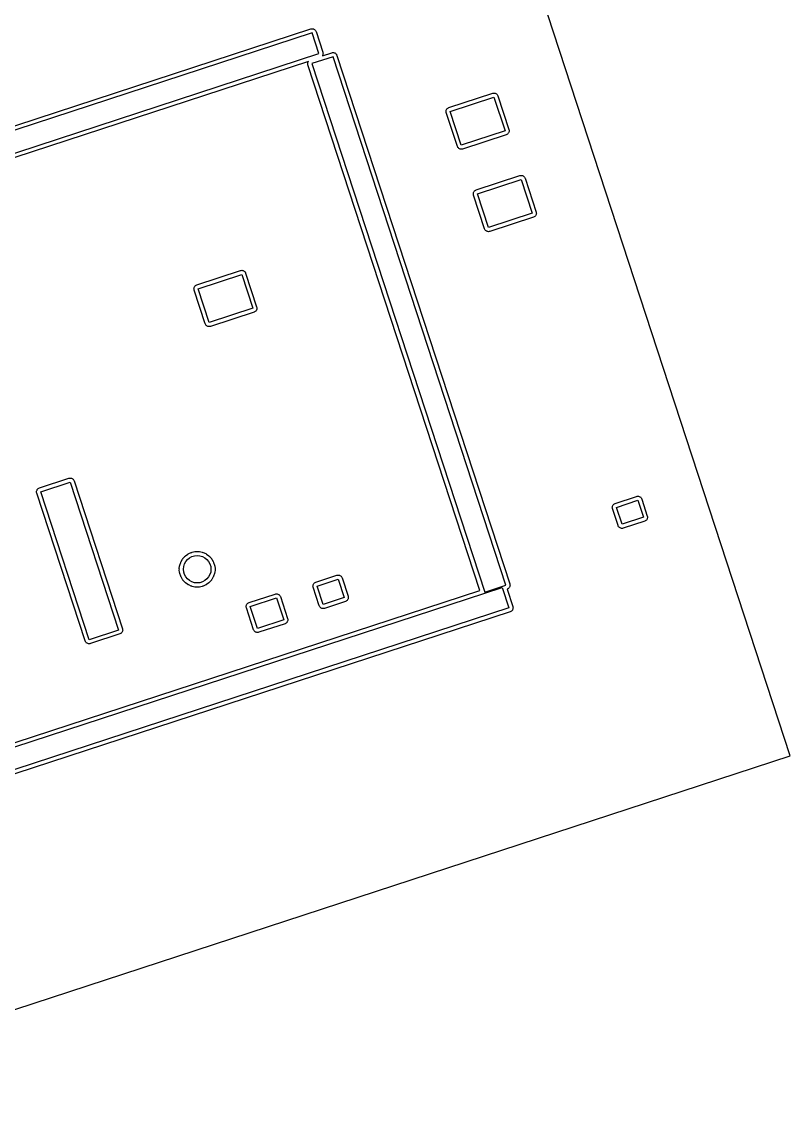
# Model space of a CAD drawing. Header units: feet. Extents: x -377 to 137, y -216 to 143.
# Drawn here: x -94.6 to -1.2, y -116.3 to 16.7 of the extents above; entities that cross this region are included whole.
import ezdxf

# ---------------------------------------------------------------- set-up
doc = ezdxf.new("R2010")
doc.units = ezdxf.units.FT
for name, color, linetype in [('Buildings', 7, 'CONTINUOUS'), ('Obstructions', 7, 'CONTINUOUS'), ('Setbacks', 7, 'CONTINUOUS')]:
    doc.layers.add(name, color=color, linetype=linetype)

msp = doc.modelspace()

# ---------------------------------------------------------------- linework, layer by layer
at = {"layer": 'Buildings', "color": 252}
for p, q in [((-1.2, -72.63), (-43.45, 56.56)), ((-134.87, -116.35), (-1.2, -72.63))]:
    msp.add_line(p, q, dxfattribs=at)
at = {"layer": 'Obstructions', "color": 252}
for p, q in [((-59.34, 15.31), (-163.83, -18.87)), ((-58.52, 12.8), (-59.34, 15.31)), ((-163.01, -21.38), (-58.52, 12.8)), ((-56.8, 12.42), (-59.38, 11.58)), ((-35.77, -51.87), (-56.8, 12.42)), ((-59.38, 11.58), (-38.35, -52.72)), ((-42.54, 5.76), (-37.23, 7.5)), ((-37.23, 7.5), (-35.88, 3.4)), ((-41.2, 1.66), (-42.54, 5.76)), ((-35.88, 3.4), (-41.2, 1.66)), ((-39.23, -4.27), (-33.91, -2.53)), ((-33.91, -2.53), (-32.57, -6.63)), ((-37.88, -8.37), (-39.23, -4.27)), ((-32.57, -6.63), (-37.88, -8.37)), ((-73.22, -15.81), (-67.91, -14.07)), ((-67.91, -14.07), (-66.56, -18.18)), ((-71.88, -19.92), (-73.22, -15.81)), ((-66.56, -18.18), (-71.88, -19.92)), ((-92.36, -40.52), (-88.76, -39.35)), ((-88.76, -39.35), (-82.88, -57.33)), ((-86.47, -58.51), (-92.36, -40.52)), ((-22.33, -42.41), (-19.72, -41.55)), ((-21.65, -44.47), (-22.33, -42.41)), ((-19.72, -41.55), (-19.05, -43.61)), ((-19.05, -43.61), (-21.65, -44.47)), ((-58.74, -51.98), (-56.18, -51.14)), ((-56.18, -51.14), (-55.45, -53.38)), ((-140.91, -86.39), (-36.21, -52.15)), ((-58.01, -54.22), (-58.74, -51.98)), ((-38.35, -52.72), (-35.77, -51.87)), ((-36.21, -52.15), (-35.4, -54.64)), ((-66.86, -54.47), (-63.67, -53.43)), ((-65.99, -57.13), (-66.86, -54.47)), ((-63.67, -53.43), (-62.8, -56.09)), ((-55.45, -53.38), (-58.01, -54.22)), ((-35.4, -54.64), (-140.1, -88.88)), ((-62.8, -56.09), (-65.99, -57.13)), ((-82.88, -57.33), (-86.47, -58.51))]:
    msp.add_line(p, q, dxfattribs=at)
msp.add_circle((-73.32, -49.94), 1.67, dxfattribs=at)
at = {"layer": 'Setbacks', "color": 2}
for p, q in [((-163.99, -18.39), (-59.5, 15.79)), ((-59.5, 15.79), (-59.42, 15.8)), ((-59.5, 15.79), (-59.5, 15.79)), ((-59.5, 15.79), (-59.5, 15.79)), ((-59.5, 15.79), (-59.5, 15.79)), ((-59.42, 15.8), (-59.34, 15.81)), ((-59.34, 15.81), (-59.34, 15.81)), ((-59.34, 15.81), (-59.34, 15.81)), ((-59.34, 15.81), (-59.34, 15.81)), ((-59.34, 15.81), (-59.34, 15.81)), ((-59.34, 15.81), (-59.27, 15.8)), ((-59.27, 15.8), (-59.19, 15.79)), ((-59.19, 15.79), (-59.19, 15.79)), ((-59.19, 15.79), (-59.19, 15.79)), ((-59.19, 15.79), (-59.19, 15.79)), ((-59.19, 15.79), (-59.19, 15.79)), ((-59.19, 15.79), (-59.12, 15.75)), ((-59.12, 15.75), (-59.05, 15.72)), ((-59.05, 15.72), (-59.05, 15.72)), ((-59.05, 15.72), (-59.05, 15.72)), ((-59.05, 15.72), (-59.05, 15.72)), ((-59.05, 15.72), (-59.05, 15.72)), ((-59.05, 15.72), (-58.99, 15.66)), ((-58.99, 15.66), (-58.94, 15.61)), ((-58.94, 15.61), (-58.94, 15.61)), ((-58.94, 15.61), (-58.94, 15.61)), ((-58.94, 15.61), (-58.94, 15.61)), ((-58.94, 15.61), (-58.94, 15.61)), ((-58.94, 15.61), (-58.9, 15.54)), ((-58.9, 15.54), (-58.86, 15.47)), ((-58.86, 15.47), (-58.86, 15.47)), ((-58.86, 15.47), (-58.86, 15.47)), ((-58.86, 15.47), (-58.86, 15.47)), ((-58.86, 15.47), (-58.04, 12.96)), ((-58.1, 12.53), (-56.96, 12.9)), ((-58.08, 12.58), (-58.1, 12.53)), ((-58.04, 12.65), (-58.08, 12.58)), ((-58.04, 12.96), (-58.04, 12.96)), ((-58.04, 12.96), (-58.04, 12.96)), ((-58.04, 12.96), (-58.04, 12.96)), ((-58.04, 12.96), (-58.04, 12.96)), ((-58.04, 12.96), (-58.03, 12.88)), ((-58.03, 12.72), (-58.04, 12.65)), ((-58.04, 12.65), (-58.04, 12.65)), ((-58.04, 12.65), (-58.04, 12.65)), ((-58.04, 12.65), (-58.04, 12.65)), ((-58.04, 12.65), (-58.04, 12.65)), ((-58.03, 12.88), (-58.02, 12.8)), ((-58.02, 12.8), (-58.03, 12.72)), ((-58.02, 12.8), (-58.02, 12.8)), ((-58.02, 12.8), (-58.02, 12.8)), ((-58.02, 12.8), (-58.02, 12.8)), ((-58.02, 12.8), (-58.02, 12.8)), ((-56.96, 12.9), (-56.87, 12.92)), ((-56.96, 12.9), (-56.96, 12.9)), ((-56.96, 12.9), (-56.96, 12.9)), ((-56.87, 12.92), (-56.8, 12.93)), ((-56.8, 12.93), (-56.8, 12.93)), ((-56.8, 12.93), (-56.8, 12.93)), ((-56.8, 12.93), (-56.8, 12.93)), ((-56.8, 12.93), (-56.73, 12.92)), ((-56.73, 12.92), (-56.65, 12.9)), ((-56.65, 12.9), (-56.65, 12.9)), ((-56.65, 12.9), (-56.65, 12.9)), ((-56.65, 12.9), (-56.65, 12.9)), ((-56.65, 12.9), (-56.59, 12.87)), ((-56.59, 12.87), (-56.51, 12.83)), ((-56.51, 12.83), (-56.51, 12.83)), ((-56.51, 12.83), (-56.51, 12.83)), ((-56.51, 12.83), (-56.51, 12.83)), ((-56.51, 12.83), (-56.45, 12.78)), ((-56.45, 12.78), (-56.4, 12.72)), ((-56.4, 12.72), (-56.39, 12.72)), ((-56.39, 12.72), (-56.39, 12.72)), ((-56.39, 12.72), (-56.39, 12.72)), ((-56.39, 12.72), (-56.36, 12.65)), ((-56.36, 12.65), (-56.32, 12.58)), ((-56.32, 12.58), (-56.32, 12.58)), ((-56.32, 12.58), (-56.32, 12.58)), ((-56.32, 12.58), (-56.32, 12.58)), ((-56.32, 12.58), (-35.29, -51.72)), ((-59.8, 11.85), (-162.86, -21.85)), ((-59.88, 11.58), (-59.87, 11.66)), ((-59.87, 11.5), (-59.88, 11.58)), ((-59.88, 11.58), (-59.88, 11.58)), ((-59.88, 11.58), (-59.88, 11.58)), ((-59.88, 11.58), (-59.88, 11.58)), ((-59.87, 11.66), (-59.86, 11.74)), ((-59.86, 11.43), (-59.87, 11.5)), ((-59.86, 11.74), (-59.82, 11.8)), ((-59.86, 11.74), (-59.86, 11.74)), ((-59.86, 11.74), (-59.86, 11.74)), ((-59.86, 11.74), (-59.86, 11.74)), ((-59.86, 11.42), (-59.86, 11.43)), ((-38.95, -52.51), (-59.86, 11.42)), ((-59.86, 11.42), (-59.86, 11.42)), ((-59.86, 11.42), (-59.86, 11.42)), ((-59.86, 11.42), (-59.86, 11.42)), ((-59.82, 11.8), (-59.8, 11.85)), ((-37.38, 7.98), (-37.31, 7.99)), ((-37.38, 7.98), (-37.38, 7.98)), ((-37.31, 7.99), (-37.23, 8)), ((-37.23, 8), (-37.23, 8)), ((-37.23, 8), (-37.23, 8)), ((-37.23, 8), (-37.23, 8)), ((-37.23, 8), (-37.23, 8)), ((-37.23, 8), (-37.15, 7.99)), ((-37.15, 7.99), (-37.07, 7.98)), ((-37.07, 7.98), (-37.07, 7.98)), ((-37.07, 7.98), (-37.07, 7.98)), ((-37.07, 7.98), (-37.07, 7.98)), ((-37.07, 7.98), (-37.07, 7.98)), ((-37.07, 7.98), (-37, 7.94)), ((-42.7, 6.24), (-37.38, 7.98)), ((-37.38, 7.98), (-37.38, 7.98)), ((-37.38, 7.98), (-37.38, 7.98)), ((-37, 7.94), (-36.93, 7.91)), ((-36.93, 7.91), (-36.93, 7.91)), ((-36.93, 7.91), (-36.93, 7.91)), ((-36.93, 7.91), (-36.93, 7.91)), ((-36.93, 7.91), (-36.93, 7.91)), ((-36.93, 7.91), (-36.88, 7.85)), ((-36.88, 7.85), (-36.82, 7.8)), ((-36.82, 7.8), (-36.82, 7.8)), ((-36.82, 7.8), (-36.82, 7.8)), ((-36.82, 7.8), (-36.82, 7.8)), ((-36.82, 7.8), (-36.82, 7.8)), ((-36.82, 7.8), (-36.78, 7.73)), ((-36.78, 7.73), (-36.75, 7.66)), ((-36.75, 7.66), (-36.75, 7.66)), ((-36.75, 7.66), (-36.75, 7.66)), ((-36.75, 7.66), (-36.75, 7.66)), ((-36.75, 7.66), (-35.41, 3.55)), ((-43.04, 5.76), (-43.03, 5.84)), ((-43.04, 5.76), (-43.04, 5.76)), ((-43.04, 5.76), (-43.04, 5.76)), ((-43.03, 5.68), (-43.04, 5.76)), ((-43.04, 5.76), (-43.04, 5.76)), ((-43.04, 5.76), (-43.04, 5.76)), ((-43.03, 5.84), (-43.02, 5.92)), ((-43.02, 5.61), (-43.03, 5.68)), ((-43.02, 5.92), (-42.98, 5.99)), ((-43.02, 5.92), (-43.02, 5.92)), ((-43.02, 5.92), (-43.02, 5.92)), ((-43.02, 5.92), (-43.02, 5.92)), ((-43.02, 5.92), (-43.02, 5.92)), ((-41.68, 1.5), (-43.02, 5.61)), ((-43.02, 5.61), (-43.02, 5.61)), ((-43.02, 5.61), (-43.02, 5.61)), ((-43.02, 5.61), (-43.02, 5.61)), ((-42.98, 5.99), (-42.95, 6.06)), ((-42.95, 6.06), (-42.89, 6.11)), ((-42.95, 6.06), (-42.95, 6.06)), ((-42.95, 6.06), (-42.95, 6.06)), ((-42.95, 6.06), (-42.95, 6.06)), ((-42.95, 6.06), (-42.95, 6.06)), ((-42.89, 6.11), (-42.84, 6.17)), ((-42.84, 6.17), (-42.77, 6.21)), ((-42.84, 6.17), (-42.84, 6.17)), ((-42.84, 6.17), (-42.84, 6.17)), ((-42.84, 6.17), (-42.84, 6.17)), ((-42.84, 6.17), (-42.84, 6.17)), ((-42.77, 6.21), (-42.7, 6.24)), ((-42.7, 6.24), (-42.7, 6.24)), ((-42.7, 6.24), (-42.7, 6.24)), ((-35.73, 2.92), (-41.04, 1.18)), ((-35.66, 2.95), (-35.73, 2.92)), ((-35.73, 2.92), (-35.73, 2.92)), ((-35.59, 2.99), (-35.66, 2.95)), ((-35.53, 3.05), (-35.59, 2.99)), ((-35.59, 2.99), (-35.59, 2.99)), ((-35.59, 2.99), (-35.59, 2.99)), ((-35.59, 2.99), (-35.59, 2.99)), ((-35.59, 2.99), (-35.59, 2.99)), ((-35.48, 3.1), (-35.53, 3.05)), ((-35.44, 3.17), (-35.48, 3.1)), ((-35.48, 3.1), (-35.48, 3.1)), ((-35.48, 3.1), (-35.48, 3.1)), ((-35.48, 3.1), (-35.48, 3.1)), ((-35.48, 3.1), (-35.48, 3.1)), ((-35.41, 3.24), (-35.44, 3.17)), ((-35.41, 3.55), (-35.41, 3.55)), ((-35.41, 3.55), (-35.39, 3.48)), ((-35.39, 3.32), (-35.41, 3.24)), ((-35.41, 3.24), (-35.41, 3.24)), ((-35.41, 3.24), (-35.41, 3.24)), ((-35.41, 3.24), (-35.41, 3.24)), ((-35.41, 3.24), (-35.41, 3.24)), ((-35.39, 3.48), (-35.38, 3.4)), ((-35.38, 3.4), (-35.39, 3.32)), ((-35.38, 3.4), (-35.38, 3.4)), ((-35.38, 3.4), (-35.38, 3.4)), ((-35.38, 3.4), (-35.38, 3.4)), ((-35.38, 3.4), (-35.38, 3.4)), ((-41.64, 1.43), (-41.68, 1.5)), ((-41.68, 1.5), (-41.68, 1.5)), ((-41.68, 1.5), (-41.68, 1.5)), ((-41.68, 1.5), (-41.68, 1.5)), ((-41.6, 1.36), (-41.64, 1.43)), ((-41.55, 1.31), (-41.6, 1.36)), ((-41.6, 1.36), (-41.6, 1.36)), ((-41.6, 1.36), (-41.6, 1.36)), ((-41.6, 1.36), (-41.6, 1.36)), ((-41.6, 1.36), (-41.6, 1.36)), ((-41.49, 1.25), (-41.55, 1.31)), ((-41.42, 1.21), (-41.49, 1.25)), ((-41.49, 1.25), (-41.49, 1.25)), ((-41.49, 1.25), (-41.49, 1.25)), ((-41.49, 1.25), (-41.49, 1.25)), ((-41.49, 1.25), (-41.49, 1.25)), ((-41.35, 1.18), (-41.42, 1.21)), ((-41.27, 1.17), (-41.35, 1.18)), ((-41.35, 1.18), (-41.35, 1.18)), ((-41.35, 1.18), (-41.35, 1.18)), ((-41.35, 1.18), (-41.35, 1.18)), ((-41.35, 1.18), (-41.35, 1.18)), ((-41.2, 1.15), (-41.27, 1.17)), ((-41.12, 1.17), (-41.2, 1.15)), ((-41.2, 1.15), (-41.2, 1.15)), ((-41.2, 1.15), (-41.2, 1.15)), ((-41.2, 1.15), (-41.2, 1.15)), ((-41.2, 1.15), (-41.2, 1.15)), ((-41.04, 1.18), (-41.12, 1.17)), ((-41.04, 1.18), (-41.04, 1.18)), ((-41.04, 1.18), (-41.04, 1.18)), ((-41.04, 1.18), (-41.04, 1.18)), ((-39.38, -3.79), (-34.07, -2.05)), ((-34.07, -2.05), (-33.99, -2.04)), ((-34.07, -2.05), (-34.07, -2.05)), ((-33.99, -2.04), (-33.91, -2.03)), ((-33.91, -2.03), (-33.91, -2.03)), ((-33.91, -2.03), (-33.91, -2.03)), ((-33.91, -2.03), (-33.91, -2.03)), ((-33.91, -2.03), (-33.83, -2.04)), ((-33.83, -2.04), (-33.76, -2.05)), ((-33.76, -2.05), (-33.76, -2.05)), ((-33.76, -2.05), (-33.76, -2.05)), ((-33.76, -2.05), (-33.76, -2.05)), ((-33.76, -2.05), (-33.68, -2.09)), ((-33.68, -2.09), (-33.62, -2.12)), ((-33.62, -2.12), (-33.62, -2.12)), ((-33.62, -2.12), (-33.62, -2.12)), ((-33.62, -2.12), (-33.62, -2.12)), ((-33.62, -2.12), (-33.56, -2.18)), ((-33.56, -2.18), (-33.51, -2.23)), ((-33.51, -2.23), (-33.51, -2.23)), ((-33.51, -2.23), (-33.51, -2.23)), ((-33.51, -2.23), (-33.51, -2.23)), ((-33.51, -2.23), (-33.47, -2.3)), ((-33.47, -2.3), (-33.43, -2.37)), ((-33.43, -2.37), (-33.43, -2.37)), ((-33.43, -2.37), (-32.09, -6.48)), ((-39.67, -4.04), (-39.63, -3.97)), ((-39.63, -3.97), (-39.58, -3.92)), ((-39.63, -3.97), (-39.63, -3.97)), ((-39.63, -3.97), (-39.63, -3.97)), ((-39.63, -3.97), (-39.63, -3.97)), ((-39.58, -3.92), (-39.52, -3.86)), ((-39.52, -3.86), (-39.45, -3.83)), ((-39.52, -3.86), (-39.52, -3.86)), ((-39.52, -3.86), (-39.52, -3.86)), ((-39.52, -3.86), (-39.52, -3.86)), ((-39.45, -3.83), (-39.38, -3.79)), ((-39.38, -3.79), (-39.38, -3.79)), ((-39.38, -3.79), (-39.38, -3.79)), ((-39.38, -3.79), (-39.38, -3.79)), ((-39.73, -4.27), (-39.72, -4.19)), ((-39.72, -4.35), (-39.73, -4.27)), ((-39.73, -4.27), (-39.73, -4.27)), ((-39.73, -4.27), (-39.73, -4.27)), ((-39.73, -4.27), (-39.73, -4.27)), ((-39.72, -4.19), (-39.7, -4.12)), ((-39.7, -4.43), (-39.72, -4.35)), ((-39.7, -4.11), (-39.67, -4.04)), ((-39.7, -4.12), (-39.7, -4.11)), ((-39.7, -4.11), (-39.7, -4.11)), ((-39.7, -4.11), (-39.7, -4.11)), ((-38.36, -8.53), (-39.7, -4.43)), ((-39.7, -4.43), (-39.7, -4.43)), ((-39.7, -4.43), (-39.7, -4.43)), ((-39.7, -4.43), (-39.7, -4.43)), ((-32.09, -6.48), (-32.09, -6.48)), ((-32.09, -6.48), (-32.09, -6.48)), ((-32.09, -6.48), (-32.09, -6.48)), ((-32.09, -6.48), (-32.08, -6.55)), ((-32.08, -6.55), (-32.07, -6.63)), ((-32.07, -6.63), (-32.08, -6.71)), ((-32.07, -6.63), (-32.07, -6.63)), ((-32.07, -6.63), (-32.07, -6.63)), ((-32.07, -6.63), (-32.07, -6.63)), ((-32.41, -7.11), (-37.73, -8.85)), ((-32.34, -7.08), (-32.41, -7.11)), ((-32.41, -7.11), (-32.41, -7.11)), ((-32.41, -7.11), (-32.41, -7.11)), ((-32.41, -7.11), (-32.41, -7.11)), ((-32.27, -7.04), (-32.34, -7.08)), ((-32.22, -6.98), (-32.27, -7.04)), ((-32.27, -7.04), (-32.27, -7.04)), ((-32.27, -7.04), (-32.27, -7.04)), ((-32.27, -7.04), (-32.27, -7.04)), ((-32.16, -6.93), (-32.22, -6.98)), ((-32.13, -6.86), (-32.16, -6.93)), ((-32.16, -6.93), (-32.16, -6.93)), ((-32.16, -6.93), (-32.16, -6.93)), ((-32.16, -6.93), (-32.16, -6.93)), ((-32.09, -6.79), (-32.13, -6.86)), ((-32.08, -6.71), (-32.09, -6.79)), ((-32.09, -6.79), (-32.09, -6.79)), ((-32.09, -6.79), (-32.09, -6.79)), ((-32.09, -6.79), (-32.09, -6.79)), ((-38.33, -8.6), (-38.36, -8.53)), ((-38.36, -8.53), (-38.36, -8.53)), ((-38.29, -8.67), (-38.33, -8.6)), ((-38.24, -8.72), (-38.29, -8.67)), ((-38.29, -8.67), (-38.29, -8.67)), ((-38.29, -8.67), (-38.29, -8.67)), ((-38.29, -8.67), (-38.29, -8.67)), ((-38.18, -8.78), (-38.24, -8.72)), ((-38.11, -8.81), (-38.18, -8.78)), ((-38.18, -8.78), (-38.18, -8.78)), ((-38.18, -8.78), (-38.18, -8.78)), ((-38.18, -8.78), (-38.18, -8.78)), ((-38.04, -8.85), (-38.11, -8.81)), ((-37.96, -8.86), (-38.04, -8.85)), ((-38.04, -8.85), (-38.04, -8.85)), ((-38.04, -8.85), (-38.04, -8.85)), ((-38.04, -8.85), (-38.04, -8.85)), ((-37.88, -8.87), (-37.96, -8.86)), ((-37.81, -8.86), (-37.88, -8.87)), ((-37.88, -8.87), (-37.88, -8.87)), ((-37.88, -8.87), (-37.88, -8.87)), ((-37.88, -8.87), (-37.88, -8.87)), ((-37.73, -8.85), (-37.81, -8.86)), ((-37.73, -8.85), (-37.73, -8.85)), ((-73.38, -15.33), (-68.06, -13.59)), ((-68.06, -13.59), (-67.98, -13.58)), ((-68.06, -13.59), (-68.06, -13.59)), ((-68.06, -13.59), (-68.06, -13.59)), ((-68.06, -13.59), (-68.06, -13.59)), ((-67.98, -13.58), (-67.91, -13.57)), ((-67.91, -13.57), (-67.91, -13.57)), ((-67.91, -13.57), (-67.91, -13.57)), ((-67.91, -13.57), (-67.91, -13.57)), ((-67.91, -13.57), (-67.91, -13.57)), ((-67.91, -13.57), (-67.83, -13.58)), ((-67.83, -13.58), (-67.75, -13.59)), ((-67.75, -13.59), (-67.75, -13.59)), ((-67.75, -13.59), (-67.75, -13.59)), ((-67.75, -13.59), (-67.75, -13.59)), ((-67.75, -13.59), (-67.75, -13.59)), ((-67.75, -13.59), (-67.68, -13.63)), ((-67.68, -13.63), (-67.61, -13.66)), ((-67.61, -13.66), (-67.61, -13.66)), ((-67.61, -13.66), (-67.61, -13.66)), ((-67.61, -13.66), (-67.61, -13.66)), ((-67.61, -13.66), (-67.61, -13.66)), ((-67.61, -13.66), (-67.56, -13.72)), ((-67.56, -13.72), (-67.5, -13.77)), ((-67.5, -13.77), (-67.5, -13.78)), ((-67.5, -13.78), (-67.5, -13.78)), ((-67.5, -13.78), (-67.5, -13.78)), ((-67.5, -13.78), (-67.5, -13.78)), ((-67.5, -13.78), (-67.46, -13.85)), ((-67.46, -13.85), (-67.43, -13.91)), ((-67.43, -13.91), (-67.43, -13.92)), ((-67.43, -13.92), (-67.43, -13.92)), ((-67.43, -13.92), (-67.43, -13.92)), ((-67.43, -13.92), (-66.09, -18.02)), ((-73.72, -15.81), (-73.71, -15.73)), ((-73.72, -15.81), (-73.72, -15.81)), ((-73.72, -15.81), (-73.72, -15.81)), ((-73.71, -15.89), (-73.72, -15.81)), ((-73.72, -15.81), (-73.72, -15.81)), ((-73.72, -15.81), (-73.72, -15.81)), ((-73.71, -15.73), (-73.7, -15.66)), ((-73.7, -15.97), (-73.71, -15.89)), ((-73.7, -15.66), (-73.66, -15.59)), ((-73.7, -15.66), (-73.7, -15.66)), ((-73.7, -15.66), (-73.7, -15.66)), ((-73.7, -15.66), (-73.7, -15.66)), ((-73.7, -15.66), (-73.7, -15.66)), ((-73.66, -15.59), (-73.63, -15.52)), ((-73.63, -15.51), (-73.57, -15.46)), ((-73.63, -15.52), (-73.63, -15.51)), ((-73.63, -15.52), (-73.63, -15.52)), ((-73.63, -15.52), (-73.63, -15.52)), ((-73.63, -15.52), (-73.63, -15.52)), ((-73.57, -15.46), (-73.52, -15.4)), ((-73.52, -15.4), (-73.45, -15.37)), ((-73.52, -15.4), (-73.52, -15.4)), ((-73.52, -15.4), (-73.52, -15.4)), ((-73.52, -15.4), (-73.52, -15.4)), ((-73.52, -15.4), (-73.52, -15.4)), ((-73.45, -15.37), (-73.38, -15.33)), ((-73.38, -15.33), (-73.38, -15.33)), ((-73.38, -15.33), (-73.38, -15.33)), ((-72.36, -20.07), (-73.7, -15.97)), ((-73.7, -15.97), (-73.7, -15.97)), ((-66.34, -18.62), (-66.41, -18.66)), ((-66.27, -18.58), (-66.34, -18.62)), ((-66.21, -18.53), (-66.27, -18.58)), ((-66.27, -18.58), (-66.27, -18.58)), ((-66.27, -18.58), (-66.27, -18.58)), ((-66.27, -18.58), (-66.27, -18.58)), ((-66.27, -18.58), (-66.27, -18.58)), ((-66.16, -18.47), (-66.21, -18.53)), ((-66.12, -18.4), (-66.16, -18.47)), ((-66.16, -18.47), (-66.16, -18.47)), ((-66.16, -18.47), (-66.16, -18.47)), ((-66.16, -18.47), (-66.16, -18.47)), ((-66.16, -18.47), (-66.16, -18.47)), ((-66.09, -18.33), (-66.12, -18.4)), ((-66.09, -18.02), (-66.09, -18.02)), ((-66.09, -18.02), (-66.07, -18.1)), ((-66.08, -18.33), (-66.09, -18.33)), ((-66.07, -18.25), (-66.08, -18.33)), ((-66.08, -18.33), (-66.08, -18.33)), ((-66.08, -18.33), (-66.08, -18.33)), ((-66.08, -18.33), (-66.08, -18.33)), ((-66.07, -18.1), (-66.06, -18.18)), ((-66.06, -18.18), (-66.07, -18.25)), ((-66.06, -18.18), (-66.06, -18.18)), ((-66.06, -18.18), (-66.06, -18.18)), ((-66.06, -18.18), (-66.06, -18.18)), ((-66.06, -18.18), (-66.06, -18.18)), ((-66.41, -18.66), (-71.72, -20.39)), ((-66.41, -18.66), (-66.41, -18.66)), ((-72.32, -20.14), (-72.36, -20.07)), ((-72.36, -20.07), (-72.36, -20.07)), ((-72.36, -20.07), (-72.36, -20.07)), ((-72.36, -20.07), (-72.36, -20.07)), ((-72.28, -20.21), (-72.32, -20.14)), ((-72.23, -20.27), (-72.28, -20.21)), ((-72.28, -20.21), (-72.28, -20.21)), ((-72.28, -20.21), (-72.28, -20.21)), ((-72.28, -20.21), (-72.28, -20.21)), ((-72.28, -20.21), (-72.28, -20.21)), ((-72.17, -20.32), (-72.23, -20.27)), ((-72.1, -20.36), (-72.17, -20.32)), ((-72.17, -20.32), (-72.17, -20.32)), ((-72.17, -20.32), (-72.17, -20.32)), ((-72.17, -20.32), (-72.17, -20.32)), ((-72.17, -20.32), (-72.17, -20.32)), ((-72.03, -20.39), (-72.1, -20.36)), ((-71.95, -20.41), (-72.03, -20.39)), ((-72.03, -20.39), (-72.03, -20.39)), ((-72.03, -20.39), (-72.03, -20.39)), ((-72.03, -20.39), (-72.03, -20.39)), ((-72.03, -20.39), (-72.03, -20.39)), ((-71.88, -20.42), (-71.95, -20.41)), ((-71.8, -20.41), (-71.88, -20.42)), ((-71.88, -20.42), (-71.88, -20.42)), ((-71.88, -20.42), (-71.88, -20.42)), ((-71.88, -20.42), (-71.88, -20.42)), ((-71.88, -20.42), (-71.88, -20.42)), ((-71.72, -20.39), (-71.8, -20.41)), ((-71.72, -20.39), (-71.72, -20.39)), ((-71.72, -20.39), (-71.72, -20.39)), ((-71.72, -20.39), (-71.72, -20.39)), ((-92.52, -40.04), (-88.92, -38.87)), ((-88.92, -38.87), (-88.84, -38.85)), ((-88.92, -38.87), (-88.92, -38.87)), ((-88.92, -38.87), (-88.92, -38.87)), ((-88.92, -38.87), (-88.92, -38.87)), ((-88.92, -38.87), (-88.92, -38.87)), ((-88.84, -38.85), (-88.76, -38.84)), ((-88.76, -38.84), (-88.76, -38.84)), ((-88.76, -38.84), (-88.76, -38.84)), ((-88.76, -38.84), (-88.76, -38.84)), ((-88.76, -38.84), (-88.76, -38.84)), ((-88.76, -38.84), (-88.68, -38.85)), ((-88.68, -38.85), (-88.61, -38.87)), ((-88.61, -38.87), (-88.61, -38.87)), ((-88.61, -38.87), (-88.61, -38.87)), ((-88.61, -38.87), (-88.61, -38.87)), ((-88.61, -38.87), (-88.61, -38.87)), ((-88.61, -38.87), (-88.54, -38.9)), ((-88.54, -38.9), (-88.47, -38.94)), ((-88.47, -38.94), (-88.47, -38.94)), ((-88.47, -38.94), (-88.47, -38.94)), ((-88.47, -38.94), (-88.47, -38.94)), ((-88.47, -38.94), (-88.47, -38.94)), ((-88.47, -38.94), (-88.41, -38.99)), ((-88.41, -38.99), (-88.36, -39.05)), ((-88.36, -39.05), (-88.35, -39.05)), ((-88.35, -39.05), (-88.35, -39.05)), ((-88.35, -39.05), (-88.35, -39.05)), ((-88.35, -39.05), (-88.35, -39.05)), ((-88.35, -39.05), (-88.32, -39.12)), ((-88.32, -39.12), (-88.28, -39.19)), ((-88.28, -39.19), (-88.28, -39.19)), ((-88.28, -39.19), (-88.28, -39.19)), ((-88.28, -39.19), (-88.28, -39.19)), ((-88.28, -39.19), (-88.28, -39.19)), ((-88.28, -39.19), (-88.28, -39.19)), ((-88.28, -39.19), (-82.4, -57.18)), ((-92.86, -40.52), (-92.85, -40.44)), ((-92.86, -40.52), (-92.86, -40.52)), ((-92.86, -40.52), (-92.86, -40.52)), ((-92.85, -40.6), (-92.86, -40.52)), ((-92.86, -40.52), (-92.86, -40.52)), ((-92.86, -40.52), (-92.86, -40.52)), ((-92.85, -40.44), (-92.84, -40.37)), ((-92.84, -40.68), (-92.85, -40.6)), ((-92.84, -40.37), (-92.8, -40.3)), ((-92.84, -40.37), (-92.84, -40.37)), ((-92.84, -40.37), (-92.84, -40.37)), ((-92.84, -40.37), (-92.84, -40.37)), ((-92.84, -40.37), (-92.84, -40.37)), ((-86.95, -58.66), (-92.84, -40.68)), ((-92.84, -40.68), (-92.84, -40.68)), ((-92.84, -40.68), (-92.84, -40.68)), ((-92.84, -40.68), (-92.84, -40.68)), ((-92.8, -40.3), (-92.77, -40.23)), ((-92.77, -40.23), (-92.71, -40.17)), ((-92.77, -40.23), (-92.77, -40.23)), ((-92.77, -40.23), (-92.77, -40.23)), ((-92.77, -40.23), (-92.77, -40.23)), ((-92.77, -40.23), (-92.77, -40.23)), ((-92.71, -40.17), (-92.66, -40.12)), ((-92.66, -40.11), (-92.59, -40.08)), ((-92.66, -40.12), (-92.66, -40.11)), ((-92.66, -40.11), (-92.66, -40.11)), ((-92.66, -40.11), (-92.66, -40.11)), ((-92.66, -40.11), (-92.66, -40.11)), ((-92.59, -40.08), (-92.52, -40.04)), ((-92.52, -40.04), (-92.52, -40.04)), ((-92.52, -40.04), (-92.52, -40.04)), ((-92.52, -40.04), (-92.52, -40.04)), ((-22.49, -41.93), (-19.87, -41.07)), ((-19.87, -41.07), (-19.8, -41.06)), ((-19.87, -41.07), (-19.87, -41.07)), ((-19.87, -41.07), (-19.87, -41.07)), ((-19.87, -41.07), (-19.87, -41.07)), ((-19.8, -41.06), (-19.72, -41.05)), ((-19.72, -41.05), (-19.72, -41.05)), ((-19.72, -41.05), (-19.72, -41.05)), ((-19.72, -41.05), (-19.72, -41.05)), ((-19.72, -41.05), (-19.72, -41.05)), ((-19.72, -41.05), (-19.64, -41.06)), ((-19.64, -41.06), (-19.56, -41.07)), ((-19.56, -41.07), (-19.56, -41.07)), ((-19.56, -41.07), (-19.56, -41.07)), ((-19.56, -41.07), (-19.56, -41.07)), ((-19.56, -41.07), (-19.56, -41.07)), ((-19.56, -41.07), (-19.49, -41.11)), ((-19.49, -41.11), (-19.42, -41.14)), ((-19.42, -41.14), (-19.42, -41.14)), ((-19.42, -41.14), (-19.42, -41.14)), ((-19.42, -41.14), (-19.42, -41.14)), ((-19.42, -41.14), (-19.42, -41.14)), ((-19.42, -41.14), (-19.37, -41.2)), ((-19.37, -41.2), (-19.31, -41.25)), ((-22.83, -42.41), (-22.82, -42.33)), ((-22.82, -42.49), (-22.83, -42.41)), ((-22.83, -42.41), (-22.83, -42.41)), ((-22.83, -42.41), (-22.83, -42.41)), ((-22.83, -42.41), (-22.83, -42.41)), ((-22.82, -42.33), (-22.81, -42.25)), ((-22.81, -42.56), (-22.82, -42.49)), ((-22.81, -42.25), (-22.77, -42.18)), ((-22.81, -42.25), (-22.81, -42.25)), ((-22.81, -42.25), (-22.81, -42.25)), ((-22.81, -42.25), (-22.81, -42.25)), ((-22.77, -42.18), (-22.74, -42.11)), ((-22.74, -42.11), (-22.68, -42.06)), ((-22.74, -42.11), (-22.74, -42.11)), ((-22.74, -42.11), (-22.74, -42.11)), ((-22.74, -42.11), (-22.74, -42.11)), ((-22.68, -42.06), (-22.63, -42)), ((-22.63, -42), (-22.56, -41.96)), ((-22.63, -42), (-22.63, -42)), ((-22.63, -42), (-22.63, -42)), ((-22.63, -42), (-22.63, -42)), ((-22.56, -41.96), (-22.49, -41.93)), ((-22.49, -41.93), (-22.49, -41.93)), ((-19.31, -41.25), (-19.31, -41.25)), ((-19.31, -41.25), (-19.31, -41.25)), ((-19.31, -41.25), (-19.31, -41.26)), ((-19.31, -41.26), (-19.31, -41.26)), ((-19.31, -41.26), (-19.27, -41.33)), ((-19.27, -41.33), (-19.24, -41.39)), ((-19.24, -41.39), (-19.24, -41.39)), ((-19.24, -41.39), (-19.24, -41.4)), ((-19.24, -41.4), (-19.24, -41.4)), ((-19.24, -41.4), (-18.57, -43.46)), ((-22.13, -44.62), (-22.81, -42.56)), ((-22.81, -42.56), (-22.81, -42.56)), ((-22.81, -42.56), (-22.81, -42.56)), ((-18.6, -43.84), (-18.64, -43.91)), ((-18.57, -43.77), (-18.6, -43.84)), ((-18.57, -43.46), (-18.57, -43.46)), ((-18.57, -43.46), (-18.56, -43.53)), ((-18.56, -43.69), (-18.57, -43.76)), ((-18.57, -43.76), (-18.57, -43.77)), ((-18.57, -43.77), (-18.57, -43.77)), ((-18.57, -43.77), (-18.57, -43.77)), ((-18.57, -43.77), (-18.57, -43.77)), ((-18.56, -43.53), (-18.54, -43.61)), ((-18.54, -43.61), (-18.56, -43.69)), ((-18.54, -43.61), (-18.54, -43.61)), ((-18.54, -43.61), (-18.54, -43.61)), ((-18.54, -43.61), (-18.54, -43.61)), ((-18.54, -43.61), (-18.54, -43.61)), ((-22.13, -44.62), (-22.13, -44.62)), ((-22.1, -44.69), (-22.13, -44.62)), ((-22.13, -44.62), (-22.13, -44.62)), ((-22.13, -44.62), (-22.13, -44.62)), ((-22.06, -44.76), (-22.1, -44.69)), ((-22.01, -44.82), (-22.06, -44.76)), ((-22.06, -44.76), (-22.06, -44.76)), ((-22.06, -44.76), (-22.06, -44.76)), ((-22.06, -44.76), (-22.06, -44.76)), ((-22.06, -44.76), (-22.06, -44.76)), ((-21.95, -44.87), (-22.01, -44.82)), ((-21.88, -44.91), (-21.95, -44.87)), ((-21.95, -44.87), (-21.95, -44.87)), ((-21.95, -44.87), (-21.95, -44.87)), ((-21.95, -44.87), (-21.95, -44.87)), ((-21.95, -44.87), (-21.95, -44.87)), ((-21.81, -44.94), (-21.88, -44.91)), ((-21.73, -44.96), (-21.81, -44.94)), ((-21.81, -44.94), (-21.81, -44.94)), ((-21.81, -44.94), (-21.81, -44.94)), ((-21.81, -44.94), (-21.81, -44.94)), ((-21.81, -44.94), (-21.81, -44.94)), ((-21.65, -44.97), (-21.73, -44.96)), ((-21.58, -44.96), (-21.65, -44.97)), ((-21.65, -44.97), (-21.65, -44.97)), ((-21.65, -44.97), (-21.65, -44.97)), ((-21.65, -44.97), (-21.65, -44.97)), ((-21.65, -44.97), (-21.65, -44.97)), ((-21.5, -44.94), (-21.58, -44.96)), ((-18.89, -44.09), (-21.5, -44.94)), ((-21.5, -44.94), (-21.5, -44.94)), ((-21.5, -44.94), (-21.5, -44.94)), ((-21.5, -44.94), (-21.5, -44.94)), ((-18.82, -44.05), (-18.89, -44.09)), ((-18.89, -44.09), (-18.89, -44.09)), ((-18.75, -44.02), (-18.82, -44.05)), ((-18.69, -43.96), (-18.75, -44.02)), ((-18.75, -44.02), (-18.75, -44.02)), ((-18.75, -44.02), (-18.75, -44.02)), ((-18.75, -44.02), (-18.75, -44.02)), ((-18.75, -44.02), (-18.75, -44.02)), ((-18.64, -43.91), (-18.69, -43.96)), ((-18.64, -43.91), (-18.64, -43.91)), ((-18.64, -43.91), (-18.64, -43.91)), ((-18.64, -43.91), (-18.64, -43.91)), ((-18.64, -43.91), (-18.64, -43.91)), ((-73.99, -47.88), (-73.95, -47.86)), ((-73.95, -47.86), (-73.6, -47.79)), ((-73.95, -47.86), (-73.95, -47.86)), ((-73.6, -47.79), (-73.6, -47.79)), ((-73.6, -47.79), (-73.55, -47.79)), ((-73.55, -47.79), (-73.5, -47.78)), ((-73.5, -47.78), (-73.5, -47.78)), ((-73.5, -47.78), (-73.15, -47.78)), ((-73.15, -47.78), (-73.15, -47.78)), ((-73.15, -47.78), (-73.1, -47.79)), ((-73.1, -47.79), (-73.05, -47.79)), ((-73.05, -47.79), (-73.04, -47.79)), ((-73.04, -47.79), (-72.7, -47.86)), ((-72.7, -47.86), (-72.7, -47.86)), ((-72.7, -47.86), (-72.65, -47.88)), ((-75.44, -49.44), (-75.33, -49.11)), ((-75.33, -49.11), (-75.31, -49.06)), ((-75.33, -49.11), (-75.33, -49.11)), ((-75.31, -49.06), (-75.29, -49.01)), ((-75.29, -49.01), (-75.11, -48.71)), ((-75.29, -49.01), (-75.29, -49.01)), ((-75.11, -48.71), (-75.08, -48.67)), ((-75.11, -48.71), (-75.11, -48.71)), ((-75.08, -48.67), (-75.05, -48.63)), ((-75.05, -48.62), (-74.82, -48.37)), ((-75.05, -48.63), (-75.05, -48.62)), ((-74.82, -48.36), (-74.78, -48.33)), ((-74.82, -48.37), (-74.82, -48.36)), ((-74.78, -48.33), (-74.74, -48.3)), ((-74.74, -48.29), (-74.46, -48.09)), ((-74.74, -48.3), (-74.74, -48.29)), ((-74.46, -48.09), (-74.41, -48.07)), ((-74.46, -48.09), (-74.46, -48.09)), ((-74.41, -48.07), (-74.36, -48.04)), ((-74.36, -48.04), (-74.05, -47.89)), ((-74.36, -48.04), (-74.36, -48.04)), ((-74.05, -47.89), (-74.04, -47.89)), ((-74.04, -47.89), (-73.99, -47.88)), ((-72.65, -47.88), (-72.6, -47.89)), ((-72.6, -47.89), (-72.6, -47.89)), ((-72.6, -47.89), (-72.28, -48.04)), ((-72.28, -48.04), (-72.28, -48.04)), ((-72.28, -48.04), (-72.24, -48.07)), ((-72.24, -48.07), (-72.19, -48.09)), ((-72.19, -48.09), (-72.19, -48.09)), ((-72.19, -48.09), (-71.91, -48.29)), ((-71.91, -48.29), (-71.91, -48.3)), ((-71.91, -48.3), (-71.87, -48.33)), ((-71.87, -48.33), (-71.83, -48.36)), ((-71.83, -48.36), (-71.83, -48.37)), ((-71.83, -48.37), (-71.6, -48.62)), ((-71.6, -48.62), (-71.6, -48.63)), ((-71.6, -48.63), (-71.57, -48.67)), ((-71.57, -48.67), (-71.54, -48.71)), ((-71.54, -48.71), (-71.54, -48.71)), ((-71.54, -48.71), (-71.36, -49.01)), ((-71.36, -49.01), (-71.36, -49.01)), ((-71.36, -49.01), (-71.34, -49.06)), ((-71.34, -49.06), (-71.32, -49.11)), ((-71.32, -49.11), (-71.32, -49.11)), ((-71.32, -49.11), (-71.21, -49.44)), ((-75.5, -49.89), (-75.46, -49.54)), ((-75.49, -49.94), (-75.5, -49.89)), ((-75.5, -49.89), (-75.5, -49.89)), ((-75.5, -50), (-75.49, -49.94)), ((-75.46, -50.34), (-75.5, -50)), ((-75.5, -50), (-75.5, -50)), ((-75.46, -49.54), (-75.45, -49.49)), ((-75.46, -49.54), (-75.46, -49.54)), ((-75.45, -50.4), (-75.46, -50.34)), ((-75.46, -50.34), (-75.46, -50.34)), ((-75.45, -49.49), (-75.44, -49.44)), ((-75.44, -50.45), (-75.45, -50.4)), ((-75.44, -49.44), (-75.44, -49.44)), ((-75.33, -50.78), (-75.44, -50.45)), ((-75.44, -50.45), (-75.44, -50.45)), ((-71.21, -50.45), (-71.32, -50.78)), ((-71.21, -49.44), (-71.21, -49.44)), ((-71.21, -49.44), (-71.2, -49.49)), ((-71.2, -50.4), (-71.21, -50.45)), ((-71.21, -50.45), (-71.21, -50.45)), ((-71.2, -49.49), (-71.19, -49.54)), ((-71.19, -50.34), (-71.2, -50.4)), ((-71.19, -49.54), (-71.19, -49.54)), ((-71.19, -49.54), (-71.15, -49.89)), ((-71.15, -50), (-71.19, -50.34)), ((-71.19, -50.34), (-71.19, -50.34)), ((-71.15, -49.89), (-71.15, -49.89)), ((-71.15, -49.89), (-71.15, -49.94)), ((-71.15, -49.94), (-71.15, -50)), ((-71.15, -50), (-71.15, -50)), ((-75.31, -50.83), (-75.33, -50.78)), ((-75.33, -50.78), (-75.33, -50.78)), ((-75.29, -50.87), (-75.31, -50.83)), ((-75.29, -50.88), (-75.29, -50.87)), ((-75.11, -51.18), (-75.29, -50.88)), ((-75.08, -51.22), (-75.11, -51.18)), ((-75.11, -51.18), (-75.11, -51.18)), ((-75.05, -51.26), (-75.08, -51.22)), ((-74.82, -51.52), (-75.05, -51.26)), ((-75.05, -51.26), (-75.05, -51.26)), ((-74.78, -51.56), (-74.82, -51.52)), ((-74.82, -51.52), (-74.82, -51.52)), ((-74.74, -51.59), (-74.78, -51.56)), ((-74.46, -51.8), (-74.74, -51.59)), ((-74.74, -51.59), (-74.74, -51.59)), ((-74.41, -51.82), (-74.46, -51.8)), ((-74.46, -51.8), (-74.46, -51.8)), ((-74.36, -51.85), (-74.41, -51.82)), ((-74.05, -51.99), (-74.36, -51.85)), ((-74.36, -51.85), (-74.36, -51.85)), ((-72.28, -51.85), (-72.6, -51.99)), ((-72.24, -51.82), (-72.28, -51.85)), ((-72.28, -51.85), (-72.28, -51.85)), ((-72.19, -51.8), (-72.24, -51.82)), ((-71.91, -51.59), (-72.19, -51.8)), ((-72.19, -51.8), (-72.19, -51.8)), ((-71.87, -51.56), (-71.91, -51.59)), ((-71.91, -51.59), (-71.91, -51.59)), ((-71.83, -51.52), (-71.87, -51.56)), ((-71.6, -51.26), (-71.83, -51.52)), ((-71.83, -51.52), (-71.83, -51.52)), ((-71.57, -51.22), (-71.6, -51.26)), ((-71.6, -51.26), (-71.6, -51.26)), ((-71.54, -51.18), (-71.57, -51.22)), ((-71.36, -50.88), (-71.54, -51.18)), ((-71.54, -51.18), (-71.54, -51.18)), ((-71.34, -50.83), (-71.36, -50.87)), ((-71.36, -50.87), (-71.36, -50.88)), ((-71.32, -50.78), (-71.34, -50.83)), ((-71.32, -50.78), (-71.32, -50.78)), ((-59.23, -51.9), (-59.22, -51.82)), ((-59.22, -51.82), (-59.18, -51.75)), ((-59.22, -51.82), (-59.22, -51.82)), ((-59.22, -51.82), (-59.22, -51.82)), ((-59.22, -51.82), (-59.22, -51.82)), ((-59.22, -51.82), (-59.22, -51.82)), ((-59.18, -51.75), (-59.15, -51.68)), ((-59.15, -51.68), (-59.09, -51.63)), ((-59.15, -51.68), (-59.15, -51.68)), ((-59.15, -51.68), (-59.15, -51.68)), ((-59.15, -51.68), (-59.15, -51.68)), ((-59.15, -51.68), (-59.15, -51.68)), ((-59.09, -51.63), (-59.04, -51.57)), ((-59.04, -51.57), (-58.97, -51.54)), ((-59.04, -51.57), (-59.04, -51.57)), ((-59.04, -51.57), (-59.04, -51.57)), ((-59.04, -51.57), (-59.04, -51.57)), ((-59.04, -51.57), (-59.04, -51.57)), ((-58.97, -51.54), (-58.9, -51.5)), ((-58.9, -51.5), (-56.34, -50.66)), ((-58.9, -51.5), (-58.9, -51.5)), ((-58.9, -51.5), (-58.9, -51.5)), ((-58.9, -51.5), (-58.9, -51.5)), ((-56.34, -50.66), (-56.26, -50.65)), ((-56.34, -50.66), (-56.34, -50.66)), ((-56.34, -50.66), (-56.34, -50.66)), ((-56.34, -50.66), (-56.34, -50.66)), ((-56.26, -50.65), (-56.18, -50.64)), ((-56.18, -50.64), (-56.18, -50.64)), ((-56.18, -50.64), (-56.18, -50.64)), ((-56.18, -50.64), (-56.18, -50.64)), ((-56.18, -50.64), (-56.18, -50.64)), ((-56.18, -50.64), (-56.1, -50.65)), ((-56.1, -50.65), (-56.03, -50.66)), ((-56.03, -50.66), (-56.03, -50.66)), ((-56.03, -50.66), (-56.03, -50.66)), ((-56.03, -50.66), (-56.03, -50.66)), ((-56.03, -50.66), (-56.02, -50.66)), ((-56.02, -50.66), (-55.96, -50.69)), ((-55.96, -50.69), (-55.89, -50.73)), ((-55.89, -50.73), (-55.89, -50.73)), ((-55.89, -50.73), (-55.88, -50.73)), ((-55.88, -50.73), (-55.88, -50.73)), ((-55.88, -50.73), (-55.88, -50.73)), ((-55.88, -50.73), (-55.83, -50.79)), ((-55.83, -50.79), (-55.77, -50.84)), ((-55.77, -50.84), (-55.77, -50.84)), ((-55.77, -50.84), (-55.77, -50.84)), ((-55.77, -50.84), (-55.77, -50.84)), ((-55.77, -50.84), (-55.77, -50.84)), ((-55.77, -50.84), (-55.74, -50.91)), ((-55.74, -50.91), (-55.7, -50.98)), ((-55.7, -50.98), (-55.7, -50.98)), ((-55.7, -50.98), (-55.7, -50.98)), ((-55.7, -50.98), (-55.7, -50.98)), ((-55.7, -50.98), (-54.97, -53.22)), ((-35.29, -51.72), (-35.29, -51.72)), ((-35.29, -51.72), (-35.29, -51.72)), ((-35.29, -51.72), (-35.29, -51.72)), ((-35.29, -51.72), (-35.29, -51.72)), ((-35.29, -51.72), (-35.28, -51.79)), ((-35.28, -51.79), (-35.27, -51.87)), ((-99.7, -72.38), (-38.95, -52.51)), ((-74.04, -51.99), (-74.05, -51.99)), ((-73.99, -52.01), (-74.04, -51.99)), ((-73.95, -52.03), (-73.99, -52.01)), ((-73.6, -52.1), (-73.95, -52.03)), ((-73.95, -52.03), (-73.95, -52.03)), ((-73.55, -52.1), (-73.6, -52.1)), ((-73.6, -52.1), (-73.6, -52.1)), ((-73.5, -52.11), (-73.55, -52.1)), ((-73.15, -52.11), (-73.5, -52.11)), ((-73.5, -52.11), (-73.5, -52.11)), ((-73.1, -52.1), (-73.15, -52.11)), ((-73.15, -52.11), (-73.15, -52.11)), ((-73.05, -52.1), (-73.1, -52.1)), ((-73.04, -52.1), (-73.05, -52.1)), ((-72.7, -52.03), (-73.04, -52.1)), ((-72.65, -52.01), (-72.7, -52.03)), ((-72.7, -52.03), (-72.7, -52.03)), ((-72.6, -51.99), (-72.65, -52.01)), ((-72.6, -51.99), (-72.6, -51.99)), ((-67.02, -53.99), (-63.83, -52.95)), ((-63.83, -52.95), (-63.75, -52.94)), ((-63.83, -52.95), (-63.83, -52.95)), ((-63.83, -52.95), (-63.83, -52.95)), ((-63.75, -52.94), (-63.67, -52.93)), ((-63.67, -52.93), (-63.67, -52.93)), ((-63.67, -52.93), (-63.67, -52.93)), ((-63.67, -52.93), (-63.67, -52.93)), ((-63.67, -52.93), (-63.59, -52.94)), ((-63.59, -52.94), (-63.52, -52.95)), ((-63.52, -52.95), (-63.51, -52.95)), ((-63.51, -52.95), (-63.51, -52.95)), ((-63.51, -52.95), (-63.51, -52.95)), ((-63.51, -52.95), (-63.44, -52.99)), ((-63.44, -52.99), (-63.37, -53.02)), ((-63.37, -53.02), (-63.37, -53.02)), ((-63.37, -53.02), (-63.37, -53.02)), ((-63.37, -53.02), (-63.37, -53.02)), ((-63.37, -53.02), (-63.32, -53.08)), ((-63.32, -53.08), (-63.26, -53.13)), ((-63.26, -53.13), (-63.26, -53.13)), ((-63.26, -53.13), (-63.26, -53.13)), ((-63.26, -53.13), (-63.26, -53.13)), ((-63.26, -53.13), (-63.23, -53.2)), ((-59.24, -51.98), (-59.23, -51.9)), ((-59.24, -51.98), (-59.24, -51.98)), ((-59.24, -51.98), (-59.24, -51.98)), ((-59.23, -52.06), (-59.24, -51.98)), ((-59.24, -51.98), (-59.24, -51.98)), ((-59.24, -51.98), (-59.24, -51.98)), ((-59.22, -52.13), (-59.23, -52.06)), ((-58.49, -54.37), (-59.22, -52.13)), ((-59.22, -52.13), (-59.22, -52.13)), ((-35.61, -52.35), (-35.62, -52.35)), ((-35.62, -52.35), (-34.92, -54.48)), ((-35.55, -52.32), (-35.61, -52.35)), ((-35.61, -52.35), (-35.61, -52.35)), ((-35.61, -52.35), (-35.61, -52.35)), ((-35.61, -52.35), (-35.61, -52.35)), ((-35.47, -52.28), (-35.55, -52.32)), ((-35.42, -52.22), (-35.47, -52.28)), ((-35.47, -52.28), (-35.47, -52.28)), ((-35.47, -52.28), (-35.47, -52.28)), ((-35.47, -52.28), (-35.47, -52.28)), ((-35.36, -52.17), (-35.42, -52.22)), ((-35.33, -52.1), (-35.36, -52.17)), ((-35.36, -52.17), (-35.36, -52.17)), ((-35.36, -52.17), (-35.36, -52.17)), ((-35.36, -52.17), (-35.36, -52.17)), ((-35.29, -52.03), (-35.33, -52.1)), ((-35.28, -51.95), (-35.29, -52.03)), ((-35.29, -52.03), (-35.29, -52.03)), ((-35.29, -52.03), (-35.29, -52.03)), ((-35.29, -52.03), (-35.29, -52.03)), ((-35.27, -51.87), (-35.28, -51.95)), ((-35.27, -51.87), (-35.27, -51.87)), ((-35.27, -51.87), (-35.27, -51.87)), ((-35.27, -51.87), (-35.27, -51.87)), ((-67.37, -54.47), (-67.36, -54.4)), ((-67.37, -54.47), (-67.37, -54.47)), ((-67.37, -54.47), (-67.37, -54.47)), ((-67.36, -54.55), (-67.37, -54.47)), ((-67.37, -54.47), (-67.37, -54.47)), ((-67.37, -54.47), (-67.37, -54.47)), ((-67.36, -54.4), (-67.34, -54.32)), ((-67.34, -54.32), (-67.31, -54.25)), ((-67.34, -54.32), (-67.34, -54.32)), ((-67.34, -54.32), (-67.34, -54.32)), ((-67.34, -54.32), (-67.34, -54.32)), ((-67.34, -54.32), (-67.34, -54.32)), ((-67.31, -54.25), (-67.27, -54.18)), ((-67.27, -54.18), (-67.22, -54.12)), ((-67.27, -54.18), (-67.27, -54.18)), ((-67.27, -54.18), (-67.27, -54.18)), ((-67.27, -54.18), (-67.27, -54.18)), ((-67.27, -54.18), (-67.27, -54.18)), ((-67.22, -54.12), (-67.16, -54.07)), ((-67.16, -54.07), (-67.09, -54.03)), ((-67.16, -54.07), (-67.16, -54.07)), ((-67.16, -54.07), (-67.16, -54.07)), ((-67.16, -54.07), (-67.16, -54.07)), ((-67.16, -54.07), (-67.16, -54.07)), ((-67.09, -54.03), (-67.02, -53.99)), ((-67.02, -53.99), (-67.02, -53.99)), ((-67.02, -53.99), (-67.02, -53.99)), ((-67.02, -53.99), (-67.02, -53.99)), ((-63.23, -53.2), (-63.19, -53.27)), ((-63.19, -53.27), (-63.19, -53.27)), ((-63.19, -53.27), (-62.32, -55.93)), ((-58.45, -54.44), (-58.49, -54.37)), ((-58.49, -54.37), (-58.49, -54.37)), ((-58.49, -54.37), (-58.49, -54.37)), ((-58.49, -54.37), (-58.49, -54.37)), ((-58.42, -54.51), (-58.45, -54.44)), ((-58.36, -54.57), (-58.42, -54.51)), ((-58.42, -54.51), (-58.42, -54.51)), ((-58.42, -54.51), (-58.42, -54.51)), ((-58.42, -54.51), (-58.42, -54.51)), ((-58.42, -54.51), (-58.42, -54.51)), ((-55.29, -53.86), (-57.85, -54.7)), ((-55.22, -53.82), (-55.29, -53.86)), ((-55.29, -53.86), (-55.29, -53.86)), ((-55.15, -53.78), (-55.22, -53.82)), ((-55.1, -53.73), (-55.15, -53.78)), ((-55.15, -53.78), (-55.15, -53.78)), ((-55.15, -53.78), (-55.15, -53.78)), ((-55.15, -53.78), (-55.15, -53.78)), ((-55.15, -53.78), (-55.15, -53.78)), ((-55.04, -53.67), (-55.1, -53.73)), ((-55, -53.6), (-55.04, -53.67)), ((-55.04, -53.67), (-55.04, -53.67)), ((-55.04, -53.67), (-55.04, -53.67)), ((-55.04, -53.67), (-55.04, -53.67)), ((-55.04, -53.67), (-55.04, -53.67)), ((-54.97, -53.53), (-55, -53.6)), ((-54.97, -53.22), (-54.97, -53.22)), ((-54.97, -53.22), (-54.96, -53.3)), ((-54.96, -53.45), (-54.97, -53.53)), ((-54.97, -53.53), (-54.97, -53.53)), ((-54.97, -53.53), (-54.97, -53.53)), ((-54.97, -53.53), (-54.97, -53.53)), ((-54.97, -53.53), (-54.97, -53.53)), ((-54.96, -53.3), (-54.94, -53.38)), ((-54.94, -53.38), (-54.96, -53.45)), ((-54.94, -53.38), (-54.94, -53.38)), ((-54.94, -53.38), (-54.94, -53.38)), ((-54.94, -53.38), (-54.94, -53.38)), ((-54.94, -53.38), (-54.94, -53.38)), ((-34.92, -54.48), (-34.92, -54.48)), ((-34.92, -54.48), (-34.92, -54.48)), ((-34.92, -54.48), (-34.92, -54.48)), ((-34.92, -54.48), (-34.92, -54.48)), ((-34.92, -54.48), (-34.91, -54.56)), ((-35.24, -55.12), (-139.94, -89.36)), ((-67.34, -54.63), (-67.36, -54.55)), ((-66.47, -57.29), (-67.34, -54.63)), ((-67.34, -54.63), (-67.34, -54.63)), ((-67.34, -54.63), (-67.34, -54.63)), ((-67.34, -54.63), (-67.34, -54.63)), ((-58.3, -54.62), (-58.36, -54.57)), ((-58.3, -54.63), (-58.3, -54.62)), ((-58.3, -54.62), (-58.3, -54.62)), ((-58.3, -54.62), (-58.3, -54.62)), ((-58.23, -54.66), (-58.3, -54.63)), ((-58.3, -54.63), (-58.3, -54.63)), ((-58.16, -54.7), (-58.23, -54.66)), ((-58.09, -54.71), (-58.16, -54.7)), ((-58.16, -54.7), (-58.16, -54.7)), ((-58.16, -54.7), (-58.16, -54.7)), ((-58.16, -54.7), (-58.16, -54.7)), ((-58.16, -54.7), (-58.16, -54.7)), ((-58.01, -54.72), (-58.09, -54.71)), ((-57.93, -54.71), (-58.01, -54.72)), ((-58.01, -54.72), (-58.01, -54.72)), ((-58.01, -54.72), (-58.01, -54.72)), ((-58.01, -54.72), (-58.01, -54.72)), ((-58.01, -54.72), (-58.01, -54.72)), ((-57.85, -54.7), (-57.93, -54.71)), ((-57.85, -54.7), (-57.85, -54.7)), ((-57.85, -54.7), (-57.85, -54.7)), ((-57.85, -54.7), (-57.85, -54.7)), ((-35.17, -55.08), (-35.24, -55.12)), ((-35.24, -55.12), (-35.24, -55.12)), ((-35.1, -55.04), (-35.17, -55.08)), ((-35.05, -54.99), (-35.1, -55.04)), ((-35.1, -55.04), (-35.1, -55.04)), ((-35.1, -55.04), (-35.1, -55.04)), ((-35.1, -55.04), (-35.1, -55.04)), ((-35.1, -55.04), (-35.1, -55.04)), ((-34.99, -54.93), (-35.05, -54.99)), ((-34.96, -54.86), (-34.99, -54.93)), ((-34.99, -54.93), (-34.99, -54.93)), ((-34.99, -54.93), (-34.99, -54.93)), ((-34.99, -54.93), (-34.99, -54.93)), ((-34.99, -54.93), (-34.99, -54.93)), ((-34.92, -54.79), (-34.96, -54.86)), ((-34.91, -54.71), (-34.92, -54.79)), ((-34.92, -54.79), (-34.92, -54.79)), ((-34.92, -54.79), (-34.92, -54.79)), ((-34.92, -54.79), (-34.92, -54.79)), ((-34.92, -54.79), (-34.92, -54.79)), ((-34.91, -54.56), (-34.9, -54.64)), ((-34.9, -54.64), (-34.91, -54.71)), ((-34.9, -54.64), (-34.9, -54.64)), ((-34.9, -54.64), (-34.9, -54.64)), ((-34.9, -54.64), (-34.9, -54.64)), ((-34.9, -54.64), (-34.9, -54.64)), ((-82.4, -57.18), (-82.4, -57.18)), ((-82.4, -57.18), (-82.4, -57.18)), ((-82.4, -57.18), (-82.4, -57.18)), ((-82.4, -57.18), (-82.39, -57.25)), ((-62.64, -56.57), (-65.84, -57.61)), ((-62.57, -56.53), (-62.64, -56.57)), ((-62.64, -56.57), (-62.64, -56.57)), ((-62.5, -56.49), (-62.57, -56.53)), ((-62.45, -56.44), (-62.5, -56.49)), ((-62.5, -56.49), (-62.5, -56.49)), ((-62.5, -56.49), (-62.5, -56.49)), ((-62.5, -56.49), (-62.5, -56.49)), ((-62.5, -56.49), (-62.5, -56.49)), ((-62.39, -56.38), (-62.45, -56.44)), ((-62.36, -56.31), (-62.39, -56.38)), ((-62.39, -56.38), (-62.39, -56.38)), ((-62.39, -56.38), (-62.39, -56.38)), ((-62.39, -56.38), (-62.39, -56.38)), ((-62.39, -56.38), (-62.39, -56.38)), ((-62.32, -56.24), (-62.36, -56.31)), ((-62.32, -55.93), (-62.32, -55.93)), ((-62.32, -55.93), (-62.31, -56.01)), ((-62.31, -56.16), (-62.32, -56.24)), ((-62.32, -56.24), (-62.32, -56.24)), ((-62.32, -56.24), (-62.32, -56.24)), ((-62.32, -56.24), (-62.32, -56.24)), ((-62.32, -56.24), (-62.32, -56.24)), ((-62.31, -56.01), (-62.3, -56.09)), ((-62.3, -56.09), (-62.31, -56.16)), ((-62.3, -56.09), (-62.3, -56.09)), ((-62.3, -56.09), (-62.3, -56.09)), ((-62.3, -56.09), (-62.3, -56.09)), ((-62.3, -56.09), (-62.3, -56.09)), ((-82.72, -57.81), (-86.32, -58.99)), ((-82.65, -57.77), (-82.72, -57.81)), ((-82.72, -57.81), (-82.72, -57.81)), ((-82.72, -57.81), (-82.72, -57.81)), ((-82.72, -57.81), (-82.72, -57.81)), ((-82.58, -57.74), (-82.65, -57.77)), ((-82.52, -57.68), (-82.58, -57.74)), ((-82.58, -57.74), (-82.58, -57.74)), ((-82.58, -57.74), (-82.58, -57.74)), ((-82.58, -57.74), (-82.58, -57.74)), ((-82.58, -57.74), (-82.58, -57.74)), ((-82.47, -57.63), (-82.52, -57.68)), ((-82.43, -57.56), (-82.47, -57.63)), ((-82.47, -57.63), (-82.47, -57.63)), ((-82.47, -57.63), (-82.47, -57.63)), ((-82.47, -57.63), (-82.47, -57.63)), ((-82.47, -57.63), (-82.47, -57.63)), ((-82.4, -57.49), (-82.43, -57.56)), ((-82.39, -57.41), (-82.4, -57.49)), ((-82.4, -57.49), (-82.4, -57.49)), ((-82.4, -57.49), (-82.4, -57.49)), ((-82.4, -57.49), (-82.4, -57.49)), ((-82.4, -57.49), (-82.4, -57.49)), ((-82.39, -57.25), (-82.37, -57.33)), ((-82.37, -57.33), (-82.39, -57.41)), ((-82.37, -57.33), (-82.37, -57.33)), ((-82.37, -57.33), (-82.37, -57.33)), ((-82.37, -57.33), (-82.37, -57.33)), ((-82.37, -57.33), (-82.37, -57.33)), ((-66.43, -57.36), (-66.47, -57.29)), ((-66.47, -57.29), (-66.47, -57.29)), ((-66.4, -57.43), (-66.43, -57.36)), ((-66.34, -57.48), (-66.4, -57.43)), ((-66.4, -57.43), (-66.4, -57.43)), ((-66.4, -57.43), (-66.4, -57.43)), ((-66.4, -57.43), (-66.4, -57.43)), ((-66.4, -57.43), (-66.4, -57.43)), ((-66.29, -57.54), (-66.34, -57.48)), ((-66.22, -57.58), (-66.29, -57.54)), ((-66.29, -57.54), (-66.29, -57.54)), ((-66.29, -57.54), (-66.29, -57.54)), ((-66.29, -57.54), (-66.29, -57.54)), ((-66.29, -57.54), (-66.29, -57.54)), ((-66.15, -57.61), (-66.22, -57.58)), ((-66.07, -57.62), (-66.15, -57.61)), ((-66.15, -57.61), (-66.15, -57.61)), ((-66.15, -57.61), (-66.15, -57.61)), ((-66.15, -57.61), (-66.15, -57.61)), ((-66.15, -57.61), (-66.15, -57.61)), ((-65.99, -57.63), (-66.07, -57.62)), ((-65.91, -57.62), (-65.99, -57.63)), ((-65.99, -57.63), (-65.99, -57.63)), ((-65.99, -57.63), (-65.99, -57.63)), ((-65.99, -57.63), (-65.99, -57.63)), ((-65.99, -57.63), (-65.99, -57.63)), ((-65.84, -57.61), (-65.91, -57.62)), ((-65.84, -57.61), (-65.84, -57.61)), ((-65.84, -57.61), (-65.84, -57.61)), ((-86.95, -58.67), (-86.95, -58.66)), ((-86.95, -58.66), (-86.95, -58.66)), ((-86.95, -58.66), (-86.95, -58.66)), ((-86.95, -58.66), (-86.95, -58.66)), ((-86.95, -58.66), (-86.95, -58.66)), ((-86.92, -58.74), (-86.95, -58.67)), ((-86.88, -58.8), (-86.92, -58.74)), ((-86.88, -58.81), (-86.88, -58.8)), ((-86.82, -58.86), (-86.88, -58.81)), ((-86.88, -58.81), (-86.88, -58.81)), ((-86.88, -58.81), (-86.88, -58.81)), ((-86.88, -58.81), (-86.88, -58.81)), ((-86.77, -58.92), (-86.82, -58.86)), ((-86.7, -58.95), (-86.77, -58.92)), ((-86.77, -58.92), (-86.77, -58.92)), ((-86.77, -58.92), (-86.77, -58.92)), ((-86.77, -58.92), (-86.77, -58.92)), ((-86.77, -58.92), (-86.77, -58.92)), ((-86.63, -58.99), (-86.7, -58.95)), ((-86.55, -59), (-86.63, -58.99)), ((-86.63, -58.99), (-86.63, -58.99)), ((-86.63, -58.99), (-86.63, -58.99)), ((-86.63, -58.99), (-86.63, -58.99)), ((-86.63, -58.99), (-86.63, -58.99)), ((-86.47, -59.01), (-86.55, -59)), ((-86.4, -59), (-86.47, -59.01)), ((-86.47, -59.01), (-86.47, -59.01)), ((-86.47, -59.01), (-86.47, -59.01)), ((-86.47, -59.01), (-86.47, -59.01)), ((-86.47, -59.01), (-86.47, -59.01)), ((-86.32, -58.99), (-86.4, -59)), ((-86.32, -58.99), (-86.32, -58.99))]:
    msp.add_line(p, q, dxfattribs=at)

doc.saveas('drawing.dxf')
